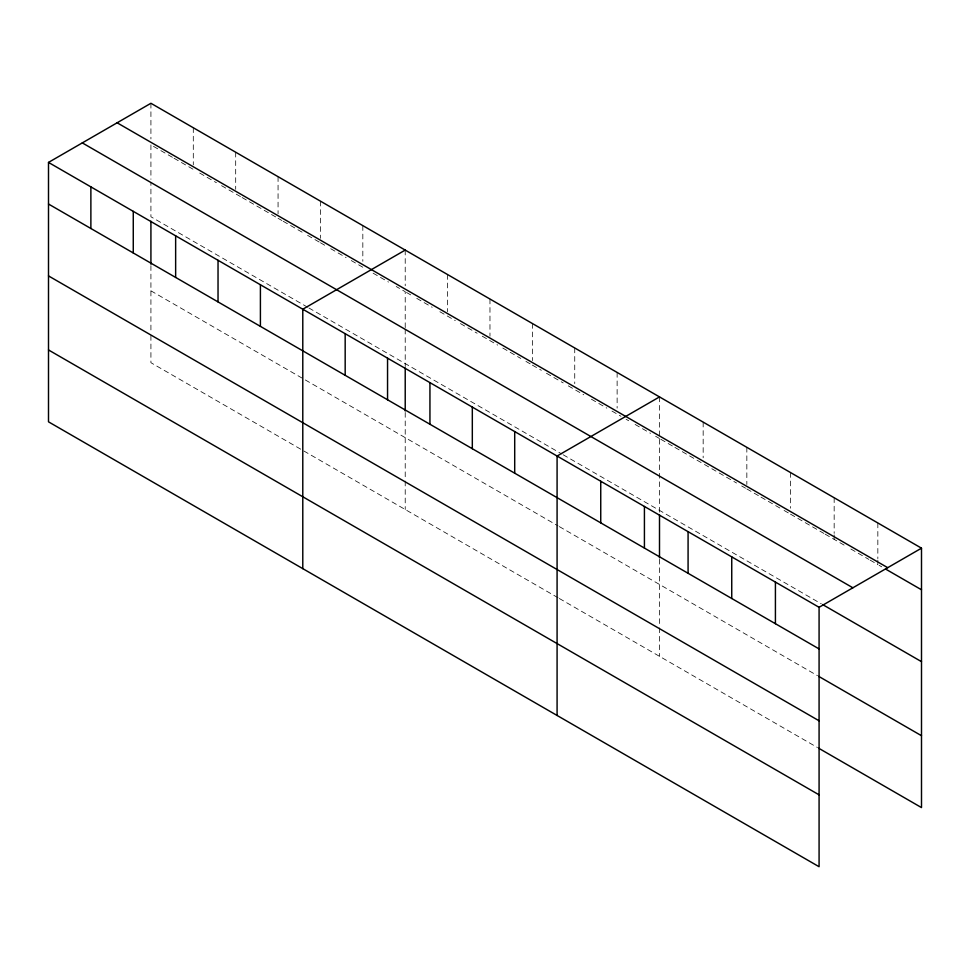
<?xml version="1.0" encoding="UTF-8"?>
<svg xmlns="http://www.w3.org/2000/svg" width="970" height="970" viewBox="0 0 970 970"><rect width="100%" height="100%" fill="white"/><g stroke="black" fill="none" stroke-linecap="round" stroke-linejoin="round"><path stroke-width="0.73" stroke-dasharray="4.85 3.64" d="M405.217 327.642L405.217 291.703L396.221 286.514M659.503 396.912L659.503 513.36M153.49 146.373L172.757 157.504M174.042 158.243L193.297 169.362M199.723 173.072L216.419 182.712M221.56 185.682L240.827 196.801M242.112 197.54L276.777 217.559M278.063 218.298L281.918 220.529M283.204 221.269L302.47 232.388M307.611 235.358L319.166 242.027M320.452 242.767L325.58 245.737M330.721 248.708L346.132 257.596M351.273 260.566L365.399 268.726M373.111 273.176L388.521 282.064M406.491 292.455L411.632 295.413M416.773 298.384L432.183 307.284M439.883 311.734L455.294 320.621M460.435 323.592L477.131 333.231M482.272 336.202L497.683 345.09M502.824 348.06L520.793 358.439M525.934 361.41L531.075 364.368M532.36 365.12L541.345 370.31M546.486 373.268L563.182 382.907M568.323 385.878L583.734 394.778M591.433 399.228L606.844 408.127M611.985 411.086L620.97 416.275M626.111 419.246L628.681 420.725M635.095 424.436L650.518 433.335M655.647 436.294L659.503 438.525M660.788 439.264L673.629 446.673M674.914 447.425L703.165 463.733M704.45 464.472L736.557 483.011M741.698 485.982L745.554 488.201M746.839 488.941L759.68 496.361M760.965 497.101L782.79 509.711M784.075 510.45L789.216 513.409M790.501 514.149L823.894 533.427M825.179 534.179L845.731 546.037M850.86 549.008L868.841 559.387M870.126 560.126L877.838 564.576L877.838 560.114M879.123 565.316L881.681 566.795M307.611 307.235L150.92 216.771L150.92 182.336M308.884 307.975L561.897 454.045M563.182 454.784L821.323 603.825M150.92 290.818L558.041 525.873M559.326 526.613L817.467 675.654M558.041 597.75L150.92 362.695L150.92 334.25M559.326 598.49L817.467 747.53M877.838 522.963L877.838 558.635M834.164 497.743L834.164 533.415M834.164 534.906L834.164 539.368M790.501 472.536L790.501 508.207M746.839 447.328L746.839 484.479M703.165 422.12L703.165 457.791M659.503 559.278L659.503 626.377M659.503 627.869L659.503 656.326M617.126 372.444L617.126 408.103M574.737 347.975L574.737 383.635M532.36 323.495L532.36 360.658M489.971 299.027L489.971 336.19M447.594 274.558L447.594 311.722M405.217 250.09L405.217 285.762M405.217 329.145L405.217 366.551M405.217 412.456L405.217 479.568M405.217 481.059L405.217 509.517M362.828 225.622L362.828 261.294M320.452 201.154L320.452 238.317M278.063 176.685L278.063 213.849M235.686 152.217L235.686 189.38M193.297 127.749L193.297 164.9M150.92 103.281L150.92 138.952M150.92 144.894L150.92 179.341M150.92 265.647L150.92 332.746"/><path stroke-width="1.45" d="M48.5 162.414L819.08 607.305L819.08 866.719L48.5 421.829L48.5 162.414L150.92 103.281L921.5 548.171L921.5 807.586L818.753 748.27M405.217 250.09L302.785 309.224L302.785 568.638M659.503 396.912L557.083 456.045L557.083 715.46M819.08 607.305L921.5 548.171M117.127 122.79L887.695 567.68M885.537 569.026L921.5 589.784M82.304 142.893L852.872 587.784M822.609 604.565L921.5 661.661M48.5 204.027L819.08 648.918M818.753 676.393L921.5 735.709M48.5 275.904L819.08 720.795M48.5 349.952L819.08 794.842M775.418 582.097L775.418 623.71M731.744 556.877L731.744 598.502M688.082 531.669L688.082 573.282M659.503 514.84L659.503 557.786M644.419 506.461L644.419 548.074M600.745 481.253L600.745 522.866M514.706 431.565L514.706 473.19M472.317 407.097L472.317 448.722M429.94 382.629L429.94 424.254M405.217 368.03L405.217 410.977M387.551 358.16L387.551 399.773M345.174 333.692L345.174 375.305M260.409 284.756L260.409 326.369M218.032 260.287L218.032 301.9M175.643 235.819L175.643 277.432M150.92 221.208L150.92 264.167M133.266 211.351L133.266 252.964M90.877 186.883L90.877 228.496"/></g></svg>
